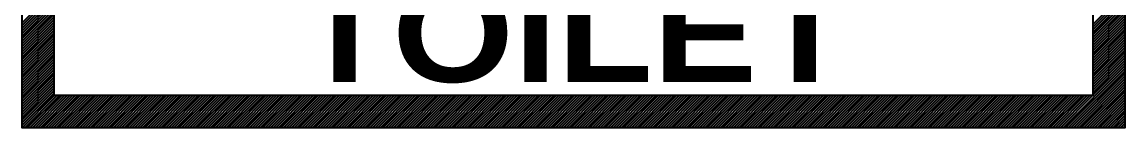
# Model space of a CAD drawing. Extents: x 15525 to 50715, y -3252 to 56414.
# Drawn here: x 30438 to 32508, y 7379 to 7577 of the extents above; entities that cross this region are included whole.
import ezdxf

# ---------------------------------------------------------------- set-up
doc = ezdxf.new("R2010")
doc.units = 0
doc.header["$MEASUREMENT"] = 0
doc.set_wipeout_variables(frame=1)
doc.layers.add('A-Symbol-Toilet', color=7, linetype='CONTINUOUS', true_color=0x144fff)
doc.styles.add('MtXpl_Arial_Black', font='')
doc.styles.get('MtXpl_Arial_Black').set_extended_font_data('Arial Black')

# ---------------------------------------------------------------- blocks, each defined once
blk = doc.blocks.new('AB_T-Unisex-Acc_LH')
blk.add_wipeout([(0, 2380.6), (2981.7, 2380.6), (2981.7, 0), (0, 0)]).dxf.layer = 'A-Symbol-Toilet'
at = {"layer": 'A-Symbol-Toilet', "linetype": 'Continuous'}
for p, q in [((0, 282.8), (86.8, 369.6)), ((0, 275.8), (86.8, 362.6)), ((2894.9, 278.6), (2981.7, 365.4)), ((2894.9, 271.5), (2981.7, 358.3)), ((0, 268.7), (86.8, 355.5)), ((0, 261.6), (86.8, 348.4)), ((0, 254.6), (86.8, 341.3)), ((0, 247.5), (86.8, 334.3)), ((2894.9, 264.4), (2981.7, 351.2)), ((2894.9, 257.4), (2981.7, 344.2)), ((2894.9, 250.3), (2981.7, 337.1)), ((2894.9, 243.2), (2981.7, 330)), ((0, 240.4), (86.8, 327.2)), ((0, 233.3), (86.8, 320.1)), ((0, 226.3), (86.8, 313.1)), ((0, 219.2), (86.8, 306)), ((0, 212.1), (86.8, 298.9)), ((2894.9, 236.1), (2981.7, 322.9)), ((2894.9, 229.1), (2981.7, 315.9)), ((2894.9, 222), (2981.7, 308.8)), ((2894.9, 214.9), (2981.7, 301.7)), ((0, 205.1), (86.8, 291.9)), ((0, 198), (86.8, 284.8)), ((0, 190.9), (86.8, 277.7)), ((0, 183.8), (86.8, 270.6)), ((2894.9, 207.9), (2981.7, 294.7)), ((2894.9, 200.8), (2981.7, 287.6)), ((2894.9, 193.7), (2981.7, 280.5)), ((2894.9, 186.7), (2981.7, 273.4)), ((0, 176.8), (86.8, 263.6)), ((0, 169.7), (86.8, 256.5)), ((0, 162.6), (86.8, 249.4)), ((0, 155.6), (86.8, 242.4)), ((2894.9, 179.6), (2981.7, 266.4)), ((2894.9, 172.5), (2981.7, 259.3)), ((2894.9, 165.4), (2981.7, 252.2)), ((2894.9, 158.4), (2981.7, 245.2)), ((0, 148.5), (86.8, 235.3)), ((0, 141.4), (86.8, 228.2)), ((0, 134.4), (86.8, 221.1)), ((0, 127.3), (86.8, 214.1)), ((2894.9, 151.3), (2981.7, 238.1)), ((2894.9, 144.2), (2981.7, 231)), ((2894.9, 137.2), (2981.7, 223.9)), ((2894.9, 130.1), (2981.7, 216.9)), ((2894.9, 123), (2981.7, 209.8)), ((0, 120.2), (86.8, 207)), ((0, 113.1), (86.8, 199.9)), ((0, 106.1), (86.8, 192.9)), ((0, 99), (86.8, 185.8)), ((2894.9, 115.9), (2981.7, 202.7)), ((2894.9, 108.9), (2981.7, 195.7)), ((2894.9, 101.8), (2981.7, 188.6)), ((2894.9, 94.7), (2981.7, 181.5)), ((0, 91.9), (86.8, 178.7)), ((0, 84.9), (86.8, 171.6)), ((0, 77.8), (86.8, 164.6)), ((0, 70.7), (86.8, 157.5)), ((0, 63.6), (86.8, 150.4)), ((2814.3, 0), (2981.7, 167.4)), ((2821.4, 0), (2981.7, 160.3)), ((2828.4, 0), (2981.7, 153.2)), ((2894.9, 87.7), (2981.7, 174.4)), ((0, 56.6), (86.8, 143.4)), ((0, 49.5), (86.8, 136.3)), ((0, 42.4), (86.8, 129.2)), ((0, 35.4), (86.8, 122.1)), ((2835.5, 0), (2981.7, 146.2)), ((2842.6, 0), (2981.7, 139.1)), ((2849.6, 0), (2981.7, 132)), ((2856.7, 0), (2981.7, 124.9)), ((0, 28.3), (86.8, 115.1)), ((0, 21.2), (86.8, 108)), ((0, 14.1), (86.8, 100.9)), ((0, 7.1), (86.8, 93.9)), ((2863.8, 0), (2981.7, 117.9)), ((2870.9, 0), (2981.7, 110.8)), ((2877.9, 0), (2981.7, 103.7)), ((2885, 0), (2981.7, 96.7)), ((2892.1, 0), (2981.7, 89.6)), ((0, 0), (86.8, 86.8)), ((7.1, 0), (93.9, 86.8)), ((14.1, 0), (100.9, 86.8)), ((21.2, 0), (108, 86.8)), ((28.3, 0), (115.1, 86.8)), ((35.4, 0), (122.1, 86.8)), ((42.4, 0), (129.2, 86.8)), ((49.5, 0), (136.3, 86.8)), ((56.6, 0), (143.4, 86.8)), ((63.6, 0), (150.4, 86.8)), ((70.7, 0), (157.5, 86.8)), ((77.8, 0), (164.6, 86.8)), ((84.9, 0), (171.6, 86.8)), ((91.9, 0), (178.7, 86.8)), ((99, 0), (185.8, 86.8)), ((106.1, 0), (192.9, 86.8)), ((113.1, 0), (199.9, 86.8)), ((120.2, 0), (207, 86.8)), ((127.3, 0), (214.1, 86.8)), ((134.4, 0), (221.1, 86.8)), ((141.4, 0), (228.2, 86.8)), ((148.5, 0), (235.3, 86.8)), ((155.6, 0), (242.4, 86.8)), ((162.6, 0), (249.4, 86.8)), ((169.7, 0), (256.5, 86.8)), ((176.8, 0), (263.6, 86.8)), ((183.8, 0), (270.6, 86.8)), ((190.9, 0), (277.7, 86.8)), ((198, 0), (284.8, 86.8)), ((205.1, 0), (291.9, 86.8)), ((212.1, 0), (298.9, 86.8)), ((219.2, 0), (306, 86.8)), ((226.3, 0), (313.1, 86.8)), ((233.3, 0), (320.1, 86.8)), ((240.4, 0), (327.2, 86.8)), ((247.5, 0), (334.3, 86.8)), ((254.6, 0), (341.3, 86.8)), ((261.6, 0), (348.4, 86.8)), ((268.7, 0), (355.5, 86.8)), ((275.8, 0), (362.6, 86.8)), ((282.8, 0), (369.6, 86.8)), ((289.9, 0), (376.7, 86.8)), ((297, 0), (383.8, 86.8)), ((304.1, 0), (390.8, 86.8)), ((311.1, 0), (397.9, 86.8)), ((318.2, 0), (405, 86.8)), ((325.3, 0), (412.1, 86.8)), ((332.3, 0), (419.1, 86.8)), ((339.4, 0), (426.2, 86.8)), ((346.5, 0), (433.3, 86.8)), ((353.6, 0), (440.3, 86.8)), ((360.6, 0), (447.4, 86.8)), ((367.7, 0), (454.5, 86.8)), ((374.8, 0), (461.6, 86.8)), ((381.8, 0), (468.6, 86.8)), ((388.9, 0), (475.7, 86.8)), ((396, 0), (482.8, 86.8)), ((403.1, 0), (489.8, 86.8)), ((410.1, 0), (496.9, 86.8)), ((417.2, 0), (504, 86.8)), ((424.3, 0), (511.1, 86.8)), ((431.3, 0), (518.1, 86.8)), ((438.4, 0), (525.2, 86.8)), ((445.5, 0), (532.3, 86.8)), ((452.5, 0), (539.3, 86.8)), ((459.6, 0), (546.4, 86.8)), ((466.7, 0), (553.5, 86.8)), ((473.8, 0), (560.6, 86.8)), ((480.8, 0), (567.6, 86.8)), ((487.9, 0), (574.7, 86.8)), ((495, 0), (581.8, 86.8)), ((502, 0), (588.8, 86.8)), ((509.1, 0), (595.9, 86.8)), ((516.2, 0), (603, 86.8)), ((523.3, 0), (610, 86.8)), ((530.3, 0), (617.1, 86.8)), ((537.4, 0), (624.2, 86.8)), ((544.5, 0), (631.3, 86.8)), ((551.5, 0), (638.3, 86.8)), ((558.6, 0), (645.4, 86.8)), ((565.7, 0), (652.5, 86.8)), ((572.8, 0), (659.5, 86.8)), ((579.8, 0), (666.6, 86.8)), ((586.9, 0), (673.7, 86.8)), ((594, 0), (680.8, 86.8)), ((601, 0), (687.8, 86.8)), ((608.1, 0), (694.9, 86.8)), ((615.2, 0), (702, 86.8)), ((622.3, 0), (709, 86.8)), ((629.3, 0), (716.1, 86.8)), ((636.4, 0), (723.2, 86.8)), ((643.5, 0), (730.3, 86.8)), ((650.5, 0), (737.3, 86.8)), ((657.6, 0), (744.4, 86.8)), ((664.7, 0), (751.5, 86.8)), ((671.8, 0), (758.5, 86.8)), ((678.8, 0), (765.6, 86.8)), ((685.9, 0), (772.7, 86.8)), ((693, 0), (779.8, 86.8)), ((700, 0), (786.8, 86.8)), ((707.1, 0), (793.9, 86.8)), ((714.2, 0), (801, 86.8)), ((721.2, 0), (808, 86.8)), ((728.3, 0), (815.1, 86.8)), ((735.4, 0), (822.2, 86.8)), ((742.5, 0), (829.3, 86.8)), ((749.5, 0), (836.3, 86.8)), ((756.6, 0), (843.4, 86.8)), ((763.7, 0), (850.5, 86.8)), ((770.7, 0), (857.5, 86.8)), ((777.8, 0), (864.6, 86.8)), ((784.9, 0), (871.7, 86.8)), ((792, 0), (878.7, 86.8)), ((799, 0), (885.8, 86.8)), ((806.1, 0), (892.9, 86.8)), ((813.2, 0), (900, 86.8)), ((820.2, 0), (907, 86.8)), ((827.3, 0), (914.1, 86.8)), ((834.4, 0), (921.2, 86.8)), ((841.5, 0), (928.2, 86.8)), ((848.5, 0), (935.3, 86.8)), ((855.6, 0), (942.4, 86.8)), ((862.7, 0), (949.5, 86.8)), ((869.7, 0), (956.5, 86.8)), ((876.8, 0), (963.6, 86.8)), ((883.9, 0), (970.7, 86.8)), ((891, 0), (977.7, 86.8)), ((898, 0), (984.8, 86.8)), ((905.1, 0), (991.9, 86.8)), ((912.2, 0), (999, 86.8)), ((919.2, 0), (1006, 86.8)), ((926.3, 0), (1013.1, 86.8)), ((933.4, 0), (1020.2, 86.8)), ((940.5, 0), (1027.2, 86.8)), ((947.5, 0), (1034.3, 86.8)), ((954.6, 0), (1041.4, 86.8)), ((961.7, 0), (1048.5, 86.8)), ((968.7, 0), (1055.5, 86.8)), ((975.8, 0), (1062.6, 86.8)), ((982.9, 0), (1069.7, 86.8)), ((989.9, 0), (1076.7, 86.8)), ((997, 0), (1083.8, 86.8)), ((1004.1, 0), (1090.9, 86.8)), ((1011.2, 0), (1098, 86.8)), ((1018.2, 0), (1105, 86.8)), ((1025.3, 0), (1112.1, 86.8)), ((1032.4, 0), (1119.2, 86.8)), ((1039.4, 0), (1126.2, 86.8)), ((1046.5, 0), (1133.3, 86.8)), ((1053.6, 0), (1140.4, 86.8)), ((1060.7, 0), (1147.5, 86.8)), ((1067.7, 0), (1154.5, 86.8)), ((1074.8, 0), (1161.6, 86.8)), ((1081.9, 0), (1168.7, 86.8)), ((1088.9, 0), (1175.7, 86.8)), ((1096, 0), (1182.8, 86.8)), ((1103.1, 0), (1189.9, 86.8)), ((1110.2, 0), (1196.9, 86.8)), ((1117.2, 0), (1204, 86.8)), ((1124.3, 0), (1211.1, 86.8)), ((1131.4, 0), (1218.2, 86.8)), ((1138.4, 0), (1225.2, 86.8)), ((1145.5, 0), (1232.3, 86.8)), ((1152.6, 0), (1239.4, 86.8)), ((1159.7, 0), (1246.4, 86.8)), ((1166.7, 0), (1253.5, 86.8)), ((1173.8, 0), (1260.6, 86.8)), ((1180.9, 0), (1267.7, 86.8)), ((1187.9, 0), (1274.7, 86.8)), ((1195, 0), (1281.8, 86.8)), ((1202.1, 0), (1288.9, 86.8)), ((1209.2, 0), (1295.9, 86.8)), ((1216.2, 0), (1303, 86.8)), ((1223.3, 0), (1310.1, 86.8)), ((1230.4, 0), (1317.2, 86.8)), ((1237.4, 0), (1324.2, 86.8)), ((1244.5, 0), (1331.3, 86.8)), ((1251.6, 0), (1338.4, 86.8)), ((1258.7, 0), (1345.4, 86.8)), ((1265.7, 0), (1352.5, 86.8)), ((1272.8, 0), (1359.6, 86.8)), ((1279.9, 0), (1366.7, 86.8)), ((1286.9, 0), (1373.7, 86.8)), ((1294, 0), (1380.8, 86.8)), ((1301.1, 0), (1387.9, 86.8)), ((1308.1, 0), (1394.9, 86.8)), ((1315.2, 0), (1402, 86.8)), ((1322.3, 0), (1409.1, 86.8)), ((1329.4, 0), (1416.2, 86.8)), ((1336.4, 0), (1423.2, 86.8)), ((1343.5, 0), (1430.3, 86.8)), ((1350.6, 0), (1437.4, 86.8)), ((1357.6, 0), (1444.4, 86.8)), ((1364.7, 0), (1451.5, 86.8)), ((1371.8, 0), (1458.6, 86.8)), ((1378.9, 0), (1465.6, 86.8)), ((1385.9, 0), (1472.7, 86.8)), ((1393, 0), (1479.8, 86.8)), ((1400.1, 0), (1486.9, 86.8)), ((1407.1, 0), (1493.9, 86.8)), ((1414.2, 0), (1501, 86.8)), ((1421.3, 0), (1508.1, 86.8)), ((1428.4, 0), (1515.1, 86.8)), ((1435.4, 0), (1522.2, 86.8)), ((1442.5, 0), (1529.3, 86.8)), ((1449.6, 0), (1536.4, 86.8)), ((1456.6, 0), (1543.4, 86.8)), ((1463.7, 0), (1550.5, 86.8)), ((1470.8, 0), (1557.6, 86.8)), ((1477.9, 0), (1564.6, 86.8)), ((1484.9, 0), (1571.7, 86.8)), ((1492, 0), (1578.8, 86.8)), ((1499.1, 0), (1585.9, 86.8)), ((1506.1, 0), (1592.9, 86.8)), ((1513.2, 0), (1600, 86.8)), ((1520.3, 0), (1607.1, 86.8)), ((1527.4, 0), (1614.1, 86.8)), ((1534.4, 0), (1621.2, 86.8)), ((1541.5, 0), (1628.3, 86.8)), ((1548.6, 0), (1635.4, 86.8)), ((1555.6, 0), (1642.4, 86.8)), ((1562.7, 0), (1649.5, 86.8)), ((1569.8, 0), (1656.6, 86.8)), ((1576.8, 0), (1663.6, 86.8)), ((1583.9, 0), (1670.7, 86.8)), ((1591, 0), (1677.8, 86.8)), ((1598.1, 0), (1684.9, 86.8)), ((1605.1, 0), (1691.9, 86.8)), ((1612.2, 0), (1699, 86.8)), ((1619.3, 0), (1706.1, 86.8)), ((1626.3, 0), (1713.1, 86.8)), ((1633.4, 0), (1720.2, 86.8)), ((1640.5, 0), (1727.3, 86.8)), ((1647.6, 0), (1734.3, 86.8)), ((1654.6, 0), (1741.4, 86.8)), ((1661.7, 0), (1748.5, 86.8)), ((1668.8, 0), (1755.6, 86.8)), ((1675.8, 0), (1762.6, 86.8)), ((1682.9, 0), (1769.7, 86.8)), ((1690, 0), (1776.8, 86.8)), ((1697.1, 0), (1783.8, 86.8)), ((1704.1, 0), (1790.9, 86.8)), ((1711.2, 0), (1798, 86.8)), ((1718.3, 0), (1805.1, 86.8)), ((1725.3, 0), (1812.1, 86.8)), ((1732.4, 0), (1819.2, 86.8)), ((1739.5, 0), (1826.3, 86.8)), ((1746.6, 0), (1833.3, 86.8)), ((1753.6, 0), (1840.4, 86.8)), ((1760.7, 0), (1847.5, 86.8)), ((1767.8, 0), (1854.6, 86.8)), ((1774.8, 0), (1861.6, 86.8)), ((1781.9, 0), (1868.7, 86.8)), ((1789, 0), (1875.8, 86.8)), ((1796.1, 0), (1882.8, 86.8)), ((1803.1, 0), (1889.9, 86.8)), ((1810.2, 0), (1897, 86.8)), ((1817.3, 0), (1904.1, 86.8)), ((1824.3, 0), (1911.1, 86.8)), ((1831.4, 0), (1918.2, 86.8)), ((1838.5, 0), (1925.3, 86.8)), ((1845.5, 0), (1932.3, 86.8)), ((1852.6, 0), (1939.4, 86.8)), ((1859.7, 0), (1946.5, 86.8)), ((1866.8, 0), (1953.6, 86.8)), ((1873.8, 0), (1960.6, 86.8)), ((1880.9, 0), (1967.7, 86.8)), ((1888, 0), (1974.8, 86.8)), ((1895, 0), (1981.8, 86.8)), ((1902.1, 0), (1988.9, 86.8)), ((1909.2, 0), (1996, 86.8)), ((1916.3, 0), (2003, 86.8)), ((1923.3, 0), (2010.1, 86.8)), ((1930.4, 0), (2017.2, 86.8)), ((1937.5, 0), (2024.3, 86.8)), ((1944.5, 0), (2031.3, 86.8)), ((1951.6, 0), (2038.4, 86.8)), ((1958.7, 0), (2045.5, 86.8)), ((1965.8, 0), (2052.5, 86.8)), ((1972.8, 0), (2059.6, 86.8)), ((1979.9, 0), (2066.7, 86.8)), ((1987, 0), (2073.8, 86.8)), ((1994, 0), (2080.8, 86.8)), ((2001.1, 0), (2087.9, 86.8)), ((2008.2, 0), (2095, 86.8)), ((2015.3, 0), (2102, 86.8)), ((2022.3, 0), (2109.1, 86.8)), ((2029.4, 0), (2116.2, 86.8)), ((2036.5, 0), (2123.3, 86.8)), ((2043.5, 0), (2130.3, 86.8)), ((2050.6, 0), (2137.4, 86.8)), ((2057.7, 0), (2144.5, 86.8)), ((2064.8, 0), (2151.5, 86.8)), ((2071.8, 0), (2158.6, 86.8)), ((2078.9, 0), (2165.7, 86.8)), ((2086, 0), (2172.8, 86.8)), ((2093, 0), (2179.8, 86.8)), ((2100.1, 0), (2186.9, 86.8)), ((2107.2, 0), (2194, 86.8)), ((2114.2, 0), (2201, 86.8)), ((2121.3, 0), (2208.1, 86.8)), ((2128.4, 0), (2215.2, 86.8)), ((2135.5, 0), (2222.3, 86.8)), ((2142.5, 0), (2229.3, 86.8)), ((2149.6, 0), (2236.4, 86.8)), ((2156.7, 0), (2243.5, 86.8)), ((2163.7, 0), (2250.5, 86.8)), ((2170.8, 0), (2257.6, 86.8)), ((2177.9, 0), (2264.7, 86.8)), ((2185, 0), (2271.8, 86.8)), ((2192, 0), (2278.8, 86.8)), ((2199.1, 0), (2285.9, 86.8)), ((2206.2, 0), (2293, 86.8)), ((2213.2, 0), (2300, 86.8)), ((2220.3, 0), (2307.1, 86.8)), ((2227.4, 0), (2314.2, 86.8)), ((2234.5, 0), (2321.2, 86.8)), ((2241.5, 0), (2328.3, 86.8)), ((2248.6, 0), (2335.4, 86.8)), ((2255.7, 0), (2342.5, 86.8)), ((2262.7, 0), (2349.5, 86.8)), ((2269.8, 0), (2356.6, 86.8)), ((2276.9, 0), (2363.7, 86.8)), ((2284, 0), (2370.7, 86.8)), ((2291, 0), (2377.8, 86.8)), ((2298.1, 0), (2384.9, 86.8)), ((2305.2, 0), (2392, 86.8)), ((2312.2, 0), (2399, 86.8)), ((2319.3, 0), (2406.1, 86.8)), ((2326.4, 0), (2413.2, 86.8)), ((2333.5, 0), (2420.2, 86.8)), ((2340.5, 0), (2427.3, 86.8)), ((2347.6, 0), (2434.4, 86.8)), ((2354.7, 0), (2441.5, 86.8)), ((2361.7, 0), (2448.5, 86.8)), ((2368.8, 0), (2455.6, 86.8)), ((2375.9, 0), (2462.7, 86.8)), ((2382.9, 0), (2469.7, 86.8)), ((2390, 0), (2476.8, 86.8)), ((2397.1, 0), (2483.9, 86.8)), ((2404.2, 0), (2491, 86.8)), ((2411.2, 0), (2498, 86.8)), ((2418.3, 0), (2505.1, 86.8)), ((2425.4, 0), (2512.2, 86.8)), ((2432.4, 0), (2519.2, 86.8)), ((2439.5, 0), (2526.3, 86.8)), ((2446.6, 0), (2533.4, 86.8)), ((2453.7, 0), (2540.5, 86.8)), ((2460.7, 0), (2547.5, 86.8)), ((2467.8, 0), (2554.6, 86.8)), ((2474.9, 0), (2561.7, 86.8)), ((2481.9, 0), (2568.7, 86.8)), ((2489, 0), (2575.8, 86.8)), ((2496.1, 0), (2582.9, 86.8)), ((2503.2, 0), (2589.9, 86.8)), ((2510.2, 0), (2597, 86.8)), ((2517.3, 0), (2604.1, 86.8)), ((2524.4, 0), (2611.2, 86.8)), ((2531.4, 0), (2618.2, 86.8)), ((2538.5, 0), (2625.3, 86.8)), ((2545.6, 0), (2632.4, 86.8)), ((2552.7, 0), (2639.4, 86.8)), ((2559.7, 0), (2646.5, 86.8)), ((2566.8, 0), (2653.6, 86.8)), ((2573.9, 0), (2660.7, 86.8)), ((2580.9, 0), (2667.7, 86.8)), ((2588, 0), (2674.8, 86.8)), ((2595.1, 0), (2681.9, 86.8)), ((2602.2, 0), (2688.9, 86.8)), ((2609.2, 0), (2696, 86.8)), ((2616.3, 0), (2703.1, 86.8)), ((2623.4, 0), (2710.2, 86.8)), ((2630.4, 0), (2717.2, 86.8)), ((2637.5, 0), (2724.3, 86.8)), ((2644.6, 0), (2731.4, 86.8)), ((2651.7, 0), (2738.4, 86.8)), ((2658.7, 0), (2745.5, 86.8)), ((2665.8, 0), (2752.6, 86.8)), ((2672.9, 0), (2759.7, 86.8)), ((2679.9, 0), (2766.7, 86.8)), ((2687, 0), (2773.8, 86.8)), ((2694.1, 0), (2780.9, 86.8)), ((2701.1, 0), (2787.9, 86.8)), ((2708.2, 0), (2795, 86.8)), ((2715.3, 0), (2802.1, 86.8)), ((2722.4, 0), (2809.2, 86.8)), ((2729.4, 0), (2816.2, 86.8)), ((2736.5, 0), (2823.3, 86.8)), ((2743.6, 0), (2830.4, 86.8)), ((2750.6, 0), (2837.4, 86.8)), ((2757.7, 0), (2844.5, 86.8)), ((2764.8, 0), (2851.6, 86.8)), ((2771.9, 0), (2858.6, 86.8)), ((2778.9, 0), (2865.7, 86.8)), ((2786, 0), (2872.8, 86.8)), ((2793.1, 0), (2879.9, 86.8)), ((2800.1, 0), (2886.9, 86.8)), ((2807.2, 0), (2894, 86.8)), ((2899.1, 0), (2981.7, 82.5)), ((2906.2, 0), (2981.7, 75.5)), ((2913.3, 0), (2981.7, 68.4)), ((2920.4, 0), (2981.7, 61.3)), ((2927.4, 0), (2981.7, 54.2)), ((2934.5, 0), (2981.7, 47.2)), ((2941.6, 0), (2981.7, 40.1)), ((2948.6, 0), (2981.7, 33)), ((2955.7, 0), (2981.7, 26)), ((2962.8, 0), (2981.7, 18.9)), ((2969.8, 0), (2981.7, 11.8)), ((2976.9, 0), (2981.7, 4.7))]:
    blk.add_line(p, q, dxfattribs=at)
at = {"layer": 'A-Symbol-Toilet'}
for points in [[(0, 2380.6), (2981.7, 2380.6), (2981.7, 0), (0, 0)], [(86.8, 767.4), (2894.9, 767.4), (2894.9, 86.8), (86.8, 86.8)]]:
    blk.add_lwpolyline(points, close=True, dxfattribs=at)
at = {"layer": 'A-Symbol-Toilet', "color": 7, "style": 'MtXpl_Arial_Black'}
blk.add_text('TOILET', height=264.38, dxfattribs=at).set_placement((742.6, 123.6))
blk = doc.blocks.new('ABus_T-Unisex-Acc_LH')
at = {"layer": 'A-Symbol-Toilet'}
blk.add_blockref('AB_T-Unisex-Acc_LH', (0, -14.1), dxfattribs=at)

msp = doc.modelspace()

# ---------------------------------------------------------------- block references
at = {"layer": 'A-Symbol-Toilet', "xscale": 0.6941657856748567, "yscale": 0.6941657856748567, "zscale": 0.6941657856748567}
msp.add_blockref('ABus_T-Unisex-Acc_LH', (30437.8, 7389), dxfattribs=at)

doc.saveas('drawing.dxf')
